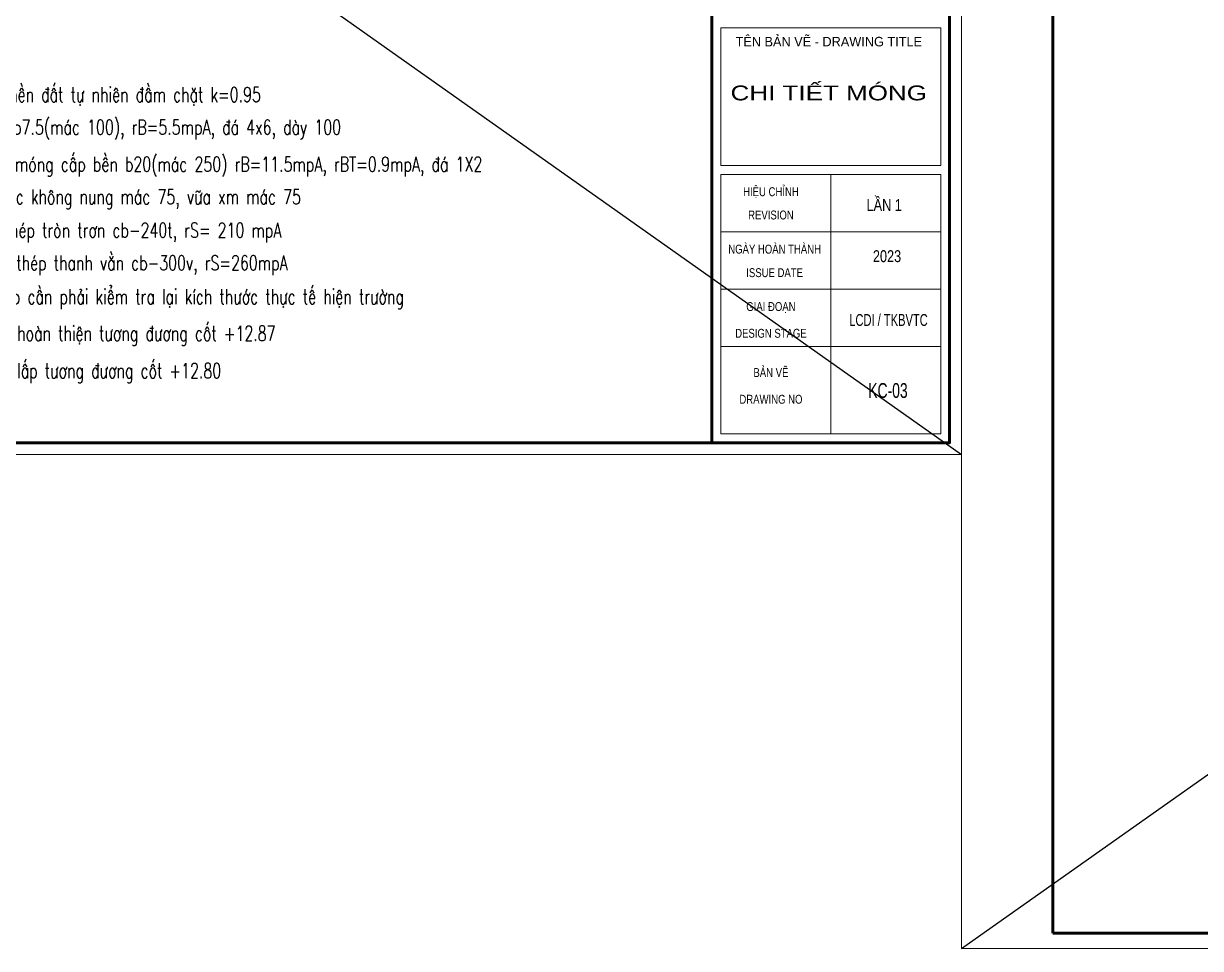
# Model space of a CAD drawing. Header units: millimetres. Extents: x -295047 to 304185, y -728047 to -308748.
# Drawn here: x -111949 to -102044, y -340682 to -332895 of the extents above; entities that cross this region are included whole.
import ezdxf
from ezdxf.enums import TextEntityAlignment as Align

# ---------------------------------------------------------------- set-up
doc = ezdxf.new("R2010")
doc.units = ezdxf.units.MM
doc.header["$MEASUREMENT"] = 0
doc.layers.get('Defpoints').update_dxf_attribs({"color": 1})
doc.layers.add('KCS_Plotter', color=11, linetype='Continuous', plot=False)
for name, color, linetype, lineweight in [('Khungten_LCDI', 7, 'Continuous', 5), ('LC Net thay', 7, 'Continuous', 25), ('LC Text1', 3, 'Continuous', 20)]:
    doc.layers.add(name, color=color, linetype=linetype, lineweight=lineweight)
doc.styles.add('Khungten', font='VHAVAN.TTF', dxfattribs={"width": 0.9, "height": 5000})
doc.styles.add('LC 3', font='vnsimli.shx', dxfattribs={"width": 0.75})
doc.styles.add('Title', font='VHBLACK.TTF', dxfattribs={"width": 0.8})

# ---------------------------------------------------------------- blocks, each defined once
blk = doc.blocks.new('lcdi fix')
at = {"layer": 'Defpoints', "lineweight": 0}
blk.add_lwpolyline([(-1200, -14850), (-1200, 14850), (40800, 14850), (40800, -14850)], close=True, dxfattribs=at)
at = {"layer": 'Khungten_LCDI', "color": 5, "lineweight": 60}
blk.add_line((36600, 14650), (36600, -14650), dxfattribs=at)
at = {"layer": 'Khungten_LCDI', "color": 5, "lineweight": 25}
blk.add_line((40600, -14650), (40600, 14650), dxfattribs=at)
at = {"layer": 'Khungten_LCDI', "color": 9, "lineweight": 15}
for p, q in [((38600, -10133), (38600, -14500)), ((40450, -11100), (36750, -11100)), ((40450, -12067), (36750, -12067)), ((40450, -13033), (36750, -13033))]:
    blk.add_line(p, q, dxfattribs=at)
at = {"layer": 'Khungten_LCDI', "color": 5, "lineweight": 60}
blk.add_lwpolyline([(0, -14650), (0, 14650), (40600, 14650), (40600, -14650)], close=True, dxfattribs=at)
at = {"layer": 'Khungten_LCDI', "color": 9, "lineweight": 15}
for points in [[(36750, -9983), (40450, -9983), (40450, -7667), (36750, -7667)], [(36750, -14500), (40450, -14500), (40450, -10133), (36750, -10133)]]:
    blk.add_lwpolyline(points, close=True, dxfattribs=at)
at = {"color": 7, "style": 'Khungten'}
blk.add_text('tªn b¶n vÏ - drawing title', height=160, dxfattribs=at).set_placement((38566, -7977), align=Align.CENTER)
at = {"color": 7}
for s, height, style, width, p in [('hiÖu chØnh', 150, 'Khungten', 0.8, (37592, -10499)), ('revision', 150, 'Khungten', 0.8, (37592, -10891)), ('ngµy hoµn thµnh', 150, 'Khungten', 0.8, (37654, -11466)), ('issue date', 150, 'Khungten', 0.8, (37654, -11862)), ('giai ®o¹n', 150, 'Khungten', 0.8, (37592, -12433)), ('lcdi / tkbvtc', 200, 'Title', 0.7, (39571, -12684)), ('design stage', 150, 'Khungten', 0.8, (37592, -12883)), ('b¶n vÏ', 150, 'Khungten', 0.8, (37592, -13544)), ('drawing nO', 150, 'Khungten', 0.8, (37592, -13994))]:
    blk.add_text(s, height=height, dxfattribs=dict(at, style=style, width=width)).set_placement(p, align=Align.CENTER)
at = {"color": 7, "style": 'Khungten', "width": 0.8}
for tag, p in [('REVISION', (39499, -10746)), ('NGAYHT', (39546, -11609))]:
    blk.add_attdef(tag, text='', height=200, dxfattribs=at).set_placement(p, align=Align.CENTER)
at = {"layer": 'LC Text1', "style": 'Title', "width": 1.485915}
for tag, p, p2 in [('TENBANVE1', (36913, -8886), (40339, -8886)), ('TENBANVE2', (36913, -9562), (40339, -9562))]:
    blk.add_attdef(tag, text='', height=250, dxfattribs=at).set_placement(p, p2, align=Align.FIT)
at = {"layer": 'LC Text1', "style": 'Title', "width": 0.7}
blk.add_attdef('SOBANVE', text='', height=250, dxfattribs=at).set_placement((39562, -13896), align=Align.CENTER)

msp = doc.modelspace()

# ---------------------------------------------------------------- linework, layer by layer
at = {"layer": 'KCS_Plotter', "ltscale": 2}
for p, q in [((-125055, -321673.5), (-104055, -336523.5)), ((-104055, -340681.5), (-77175, -321673.5))]:
    msp.add_line(p, q, dxfattribs=at)

# ---------------------------------------------------------------- block references
at = {"layer": 'LC Net thay'}
ref = msp.add_blockref('lcdi fix', (-124455, -329098.5), dxfattribs=dict(at, xscale=0.5000000000000013, yscale=0.5000000000000013, zscale=0.5000000000000013))
ref.add_attrib('NGAYHT', '2023', dxfattribs={"layer": 'LC Text1', "height": 100, "style": 'Khungten', "width": 0.8}).set_placement((-104682, -334903.2), align=Align.CENTER)
ref.add_attrib('REVISION', 'lÇn 1', dxfattribs={"layer": 'LC Text1', "height": 100, "style": 'Khungten', "width": 0.8}).set_placement((-104705.6, -334471.7), align=Align.CENTER)
ref.add_attrib('SOBANVE', 'KC-03', dxfattribs={"layer": 'LC Text1', "height": 125, "style": 'Title', "width": 0.7}).set_placement((-104674, -336046.6), align=Align.CENTER)
ref.add_attrib('TENBANVE1', 'chi tiÕt mãng ', dxfattribs={"layer": 'LC Text1', "height": 125, "style": 'Title', "width": 1.136979}).set_placement((-105998.7, -333541.4), (-104285.4, -333541.4), align=Align.FIT)
at = {"layer": 'LC Net thay', "xscale": 0.6399999999848659, "yscale": 0.6399999999848659, "zscale": 0.6399999999848659}
msp.add_blockref('lcdi fix', (-103287, -331177.5), dxfattribs=at)

# ---------------------------------------------------------------- texts
at = {"layer": 'LC Text1', "color": 3, "style": 'LC 3', "width": 0.7}
for s, p in [('- mãng ®\xadîc ®Æt trªn nÒn ®Êt tù nhiªn ®Çm chÆt k=0.95', (-113495.3, -333555.5)), ('- bª t«ng lãt, cÊp bÒn b7.5(m¸c 100), rB=5.5mpA, ®¸ 4x6, dµy 100', (-113495.3, -333829.6)), ('- bª t«ng mãng, gi»ng mãng cÊp bÒn b20(m¸c 250) rB=11.5mpA, rBT=0.9mpA, ®¸ 1X2', (-113495.3, -334141.6)), ('- cæ mãng x©y g¹ch ®Æc kh«ng nung m¸c 75, v÷a xm m¸c 75', (-113495.3, -334415.7)), ('- thÐp %%C < %%C10 dïng thÐp trßn tr¬n cb-240t, rS= 210 mpA', (-113495.3, -334697.1)), ('- thÐp %%C >= %%C10 dïng thÐp thanh v»n cb-300v, rS=260mpA', (-113495.3, -334971.7)), ('- tr\xadíc khi c¾t uèn thÐp cÇn ph¶i kiÓm tra l¹i kÝch th\xadíc thùc tÕ hiÖn tr\xadêng ', (-113495.3, -335256.8))]:
    msp.add_text(s, height=125, dxfattribs=at).set_placement(p)
at = {"layer": 'LC Text1', "color": 1, "style": 'LC 3', "width": 0.7}
for s, p in [('- cèt -0.75 lµ cèt s©n hoµn thiÖn t\xad¬ng ®\xad¬ng cèt +12.87', (-113495.3, -335565.6)), ('- cèt -0.82 lµ cèt san lÊp t\xad¬ng ®\xad¬ng cèt +12.80', (-113495.3, -335879.8))]:
    msp.add_text(s, height=125, dxfattribs=at).set_placement(p)

doc.saveas('drawing.dxf')
